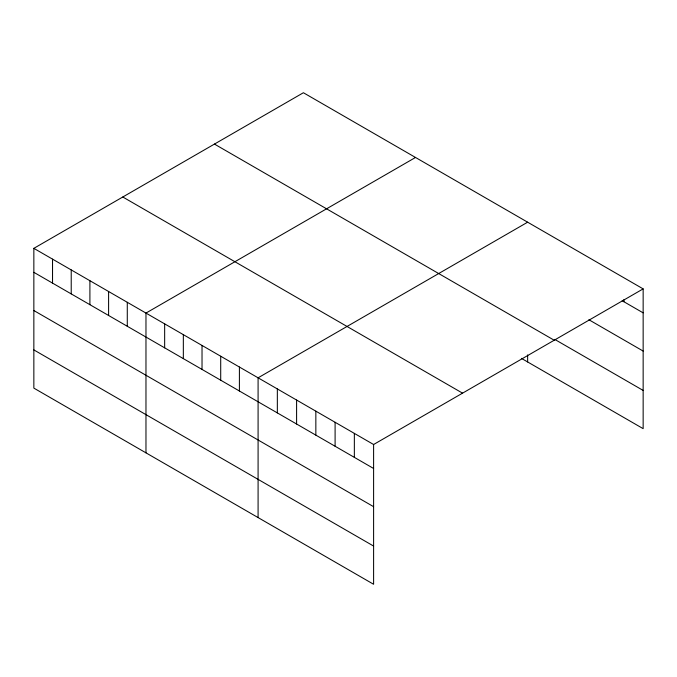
<?xml version="1.0" encoding="UTF-8"?>
<svg xmlns="http://www.w3.org/2000/svg" width="677" height="677" viewBox="0 0 677 677"><rect width="100%" height="100%" fill="white"/><g stroke="black" fill="none" stroke-linecap="round" stroke-linejoin="round"><path stroke-width="1.02" d="M33.85 248.349L373.602 444.51L373.602 584.268L33.85 388.116L33.85 248.349L303.398 92.732L643.15 288.884L643.15 428.651L521.408 358.361M415.517 157.462L145.97 313.079L145.97 452.845M527.637 222.191L258.089 377.817L258.089 517.575M373.602 444.51L643.15 288.884M622.146 300.723L643.15 312.85M588.888 319.739L643.15 351.067M554.759 339.405L643.15 390.434M214.448 144.083L554.201 340.235M122.799 196.999L462.552 393.151M33.85 272.323L373.602 468.476M33.85 310.531L373.602 506.684M33.85 349.907L373.602 546.06M623.898 299.657L623.898 301.739M527.637 354.917L527.637 361.958M354.35 433.39L354.35 457.356M335.098 422.279L335.098 446.245M315.846 411.159L315.846 435.133M296.594 400.048L296.594 424.014M277.342 388.928L277.342 412.902M239.404 367.027L239.404 390.993M220.71 356.237L220.71 380.203M202.025 345.448L202.025 369.414M183.34 334.658L183.34 358.632M164.655 323.868L164.655 347.843M127.284 302.297L127.284 326.263M108.599 291.508L108.599 315.474M89.906 280.718L89.906 304.684M71.22 269.928L71.22 293.894M52.535 259.139L52.535 283.113"/></g></svg>
